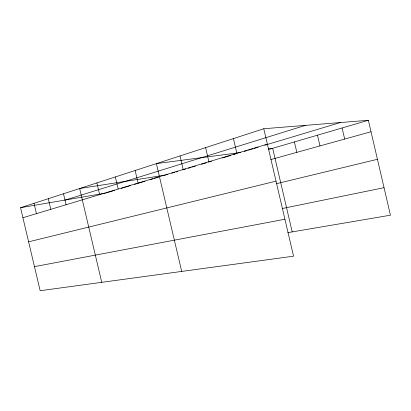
<?xml version="1.0" encoding="UTF-8"?>
<svg xmlns="http://www.w3.org/2000/svg" width="411" height="411" viewBox="0 0 411 411"><rect width="100%" height="100%" fill="white"/><g stroke="black" fill="none" stroke-linecap="round" stroke-linejoin="round"><path stroke-width="0.62" d="M263.78 128.741L293.562 256.187L40.155 290.716L20.55 207.704L263.78 128.741L368.364 120.284L390.45 215.2L287.875 232.631M65.4 200.003L305.424 125.376M22.918 217.727L267.376 144.138M106.187 192.918L114.612 190.385M121.25 188.392L130.354 185.654M134.613 184.375L136.457 183.82M137.685 183.45L145.057 181.236M149.958 179.761L152.959 178.862M154.161 178.497L158.363 177.239M166.183 174.886L168.017 174.336M171.69 173.231L174.752 172.312M175.975 171.942L177.814 171.392M182.71 169.918L185.731 169.008M188.151 168.284L191.177 167.375M192.384 167.01L195.41 166.101M201.457 164.287L206.265 162.838M208.675 162.114L211.68 161.21M222.505 157.958L230.925 155.425M233.335 154.706L235.138 154.161M244.191 151.438L247.227 150.529M248.439 150.164L252.688 148.89M253.9 148.525L258.144 147.246M264.802 145.247L340.303 122.555M268.46 149.542L368.364 120.284M270.803 159.576L371.035 131.746M28.611 241.827L276.022 181.143M276.439 183.696L377.442 159.298M282.244 208.536L384.044 187.673M34.473 266.641L284.926 219.238M20.55 207.704L105.586 193.098M165.571 175.071L79.647 188.521L101.743 282.326M240.548 152.532L156.386 163.609L181.703 271.43M268.352 148.88L272.673 148.309L292.206 231.896M180.013 155.939L183.193 169.481M135.132 170.508L138.081 183.059M115.352 176.93L118.198 189.045M96.898 182.921L99.657 194.629M63.479 193.766L66.063 204.74M48.298 198.698L50.805 209.333M34.01 203.332L36.451 213.658M342.096 127.975L344.675 139.067M317.487 135.183L319.989 145.92M294.394 141.949L296.824 152.353M233.427 138.594L236.875 153.324M205.608 147.626L208.916 161.739"/></g></svg>
